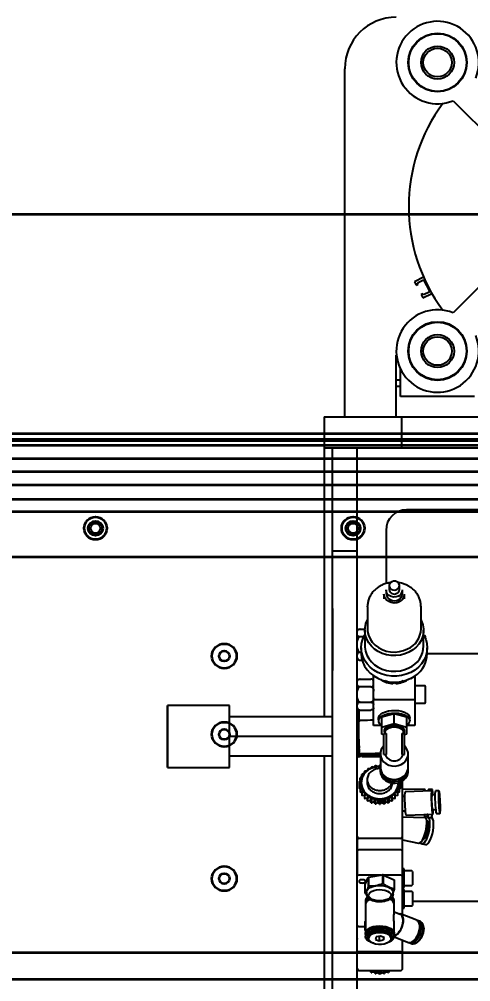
# Model space of a CAD drawing. Header units: inches. Extents: x 16559 to 58559, y 6500 to 36200.
# Drawn here: x 28495.1 to 28714.2, y 29708.2 to 30175.3 of the extents above; entities that cross this region are included whole.
import ezdxf

# ---------------------------------------------------------------- set-up
doc = ezdxf.new("R2010")
doc.units = ezdxf.units.IN
doc.header["$LTSCALE"] = 300
doc.layers.add('GUIDE', color=4, linetype='Continuous', lineweight=35)
doc.layers.add('MORSE', color=41, linetype='Continuous')
doc.layers.add('QUOTE', color=7, linetype='Continuous')
doc.styles.get("Standard").update_dxf_attribs({"font": 'romans.shx'})
doc.dimstyles.new('sc1a100', dxfattribs={"dimscale": 100, "dimtxt": 3, "dimasz": 3, "dimexe": 0, "dimexo": 0, "dimgap": 1, "dimtad": 1, "dimzin": 12, "dimdsep": 46, "dimtxsty": 'Standard', "dimblk": 'CLOSEDBLANK', "dimcen": 1, "dimclrd": 253, "dimclre": 253, "dimclrt": 2, "dimadec": 0, "dimazin": 3, "dimtfac": 1, "dimtmove": 0, "dimatfit": 1, "dimldrblk": 'CLOSEDBLANK', "dimfxl": 1, "dimtolj": 1, "dimtzin": 0, "dimarcsym": 0})

# ---------------------------------------------------------------- blocks, each defined once
blk = doc.blocks.new('A$C17fb79fa')
at = {"layer": 'GUIDE'}
for p, q in [((4000, 413.29), (2000, 413.29)), ((4000, 304), (0, 304)), ((2002, 307), (3998, 307)), ((4000, 303.5), (0, 303.5)), ((4000, 301.14), (0, 301.14)), ((4000, 294.64), (0, 294.64)), ((4000, 288.36), (0, 288.36)), ((4000, 281.86), (0, 281.86)), ((4000, 275), (0, 275)), ((4008.51, 269), (3008.51, 269)), ((3980.18, 247), (3036.84, 247)), ((3990, 55), (10, 55)), ((4000, 42), (0, 42))]:
    blk.add_line(p, q, dxfattribs=at)
for centre, radius in [((3687.5, 261), 5.5), ((3812.5, 261), 5.5), ((3687.5, 261), 3.5), ((3687.5, 261), 2.5), ((3812.5, 261), 3.5), ((3812.5, 261), 2.5), ((3750, 199), 6), ((3750, 199), 2.5), ((3750, 161), 6), ((3750, 161), 2.5), ((3750, 91), 6), ((3750, 91), 2.5)]:
    blk.add_circle(centre, radius, dxfattribs=at)
blk = doc.blocks.new('A$C35a7cedc1')
at = {"layer": 'MORSE'}
for p, q in [((-191.5, -357), (-191.5, -188)), ((-138.94, -203.52), (-104.3, -238.16)), ((-104.3, -271.84), (-138.94, -306.48)), ((-153.24, -289.16), (-157.62, -291.39)), ((-157.62, -291.39), (-156.8, -293)), ((-156.8, -293), (-155.91, -292.54)), ((-156.23, -291.92), (-153.29, -290.42)), ((-155.91, -292.54), (-156.23, -291.92)), ((-153.29, -290.42), (-150.29, -296.3)), ((-153.55, -297.18), (-154.44, -297.63)), ((-154.44, -297.63), (-153.62, -299.23)), ((-153.62, -299.23), (-149.24, -297)), ((-153.23, -297.8), (-153.55, -297.18)), ((-150.29, -296.3), (-153.23, -297.8)), ((-166.5, -357), (-166.5, -327)), ((-166.4, -327), (-166.5, -327)), ((-164.5, -347), (-164.5, -333.72)), ((-166.5, -339), (-164.5, -339)), ((-166.5, -342), (-164.5, -342)), ((-128.5, -347), (-164.5, -347)), ((-201.5, -357), (-94.65, -357)), ((-201.5, -357), (-201.5, -502.5)), ((-164, -357), (-164, -372)), ((-201.5, -372), (-92.5, -372)), ((-197.5, -689), (-197.5, -372)), ((-185.5, -689), (-185.5, -372)), ((-120.64, -402), (-161.5, -402)), ((-171.5, -412), (-171.5, -437.8)), ((-197.5, -422), (-185.5, -422)), ((-170, -438.81), (-170, -440.69)), ((-165, -440.69), (-165, -438.81)), ((-172.5, -442.94), (-172.5, -445.31)), ((-171.5, -440.94), (-171.5, -442.69)), ((-163.5, -442.69), (-163.5, -440.94)), ((-162.5, -445.31), (-162.5, -442.94)), ((-180.5, -449.06), (-180.5, -448.86)), ((-180.5, -449.06), (-180.5, -459.81)), ((-154.5, -459.81), (-154.5, -449.06)), ((-184.11, -459.94), (-181.74, -459.94)), ((-181.75, -460.44), (-181.75, -468.06)), ((-153.25, -468.06), (-153.25, -460.44)), ((-182.31, -463.69), (-184.11, -463.69)), ((-152.7, -463.19), (-152.94, -463.19)), ((-152.5, -463.39), (-152.5, -464.12)), ((-183.5, -471.2), (-184.11, -471.2)), ((-183.5, -468.94), (-183.5, -471.81)), ((-151.5, -471.81), (-151.5, -468.94)), ((-184.11, -474.94), (-183.09, -474.94)), ((-86.5, -472), (-151.5, -472)), ((-184.11, -484.19), (-178.89, -484.19)), ((-177.5, -506.64), (-177.5, -482.63)), ((-167.5, -485.67), (-167.5, -486.39)), ((-157.5, -482.63), (-157.5, -506.64)), ((-178.89, -487.93), (-184.11, -487.93)), ((-152.7, -487.44), (-157.5, -487.44)), ((-152.5, -487.64), (-152.5, -495.74)), ((-177.5, -494.14), (-157.5, -494.14)), ((-247.5, -497), (-277.5, -497)), ((-277.5, -527), (-277.5, -497)), ((-247.5, -527), (-247.5, -497)), ((-184.63, -499.11), (-184.75, -504.98)), ((-184.11, -495.44), (-178.89, -495.44)), ((-184.11, -499.19), (-178.89, -499.19)), ((-157.5, -495.94), (-152.7, -495.94)), ((-197.5, -502.5), (-247.5, -502.5)), ((-167.5, -500.97), (-173.5, -502.7)), ((-173.5, -510.93), (-173.5, -502.7)), ((-167.5, -505.73), (-167.5, -500.97)), ((-161.5, -502.7), (-167.5, -500.97)), ((-161.5, -502.7), (-161.5, -510.93)), ((-159.9, -504.43), (-159.9, -503.14)), ((-184.75, -521.79), (-184.75, -504.98)), ((-173.7, -506.64), (-177.5, -506.64)), ((-173.5, -507.47), (-167.5, -505.73)), ((-167.5, -505.73), (-161.5, -507.47)), ((-157.5, -506.64), (-161.3, -506.64)), ((-197.5, -512), (-247.5, -512)), ((-184.74, -513.43), (-184.71, -514.21)), ((-172.5, -511.22), (-173.5, -510.93)), ((-172.5, -510.55), (-171.24, -510.55)), ((-172.5, -520.79), (-172.5, -510.55)), ((-172.45, -509.2), (-172.45, -509.58)), ((-172, -509.8), (-172, -510.55)), ((-171.24, -520.79), (-171.24, -510.55)), ((-163.76, -510.55), (-163.76, -520.79)), ((-163.76, -510.55), (-162.5, -510.55)), ((-163, -510.55), (-163, -509.8)), ((-162.55, -509.58), (-162.55, -509.2)), ((-162.5, -520.79), (-162.5, -510.55)), ((-161.5, -510.93), (-162.5, -511.22)), ((-184.71, -514.21), (-184.67, -521.28)), ((-184.67, -515.04), (-184.63, -515.82)), ((-184.63, -515.82), (-184.63, -521.78)), ((-184.59, -516.65), (-184.55, -517.57)), ((-184.54, -518.03), (-184.46, -521.77)), ((-197.5, -521.5), (-247.5, -521.5)), ((-201.5, -521.5), (-201.5, -699.5)), ((-184.67, -521.28), (-184.71, -519.58)), ((-184.5, -519.95), (-184.5, -521.77)), ((-184.5, -521.77), (-184.02, -521.77)), ((-184.43, -521.77), (-184.43, -521.04)), ((-183.26, -521.77), (-174.25, -521.77)), ((-174.25, -520.58), (-181.25, -520.58)), ((-181.25, -521.03), (-174.25, -521.03)), ((-174.5, -520.35), (-174.25, -520.35)), ((-174.25, -520.53), (-174.25, -527.03)), ((-172.5, -520.79), (-171.24, -520.79)), ((-163.76, -520.79), (-162.5, -520.79)), ((-160.75, -527.03), (-160.8, -519.85)), ((-277.5, -527), (-247.5, -527)), ((-179, -527.68), (-180.25, -527.68)), ((-178.67, -526.89), (-179, -527.68)), ((-179, -527.68), (-179, -527.68)), ((-179, -527.68), (-179, -527.68)), ((-177.28, -527.01), (-178.43, -526.8)), ((-176.7, -526.31), (-177.28, -527.01)), ((-175.44, -526.68), (-176.44, -526.26)), ((-174.63, -526.1), (-175.44, -526.68)), ((-160.7, -528.83), (-160.75, -527.19)), ((-184.01, -532.16), (-183.3, -532.81)), ((-184.01, -533.39), (-184.01, -532.16)), ((-182.72, -531.26), (-183.93, -531.95)), ((-183.18, -530.5), (-182.72, -531.26)), ((-183.18, -531.52), (-183.18, -530.5)), ((-181.78, -529.85), (-183.06, -530.31)), ((-181.98, -529.92), (-181.98, -529.03)), ((-181.98, -529.03), (-181.78, -529.85)), ((-180.52, -528.64), (-181.81, -528.87)), ((-181.78, -529.85), (-181.78, -529.85)), ((-181.78, -529.85), (-181.78, -529.85)), ((-180.46, -527.81), (-180.52, -528.63)), ((-180.52, -528.63), (-180.52, -528.64)), ((-180.52, -528.64), (-180.52, -528.64)), ((-174.3, -527.88), (-174.3, -528.83)), ((-184.39, -537.34), (-184.41, -533.93)), ((-184.41, -533.93), (-183.5, -534.43)), ((-183.5, -534.43), (-184.41, -535.51)), ((-183.3, -532.81), (-184.39, -533.7)), ((-184.39, -535.73), (-183.3, -536.05)), ((-183.3, -536.05), (-184.01, -537.27)), ((-183.3, -532.81), (-183.3, -532.81)), ((-183.3, -532.81), (-183.3, -532.81)), ((-183.3, -536.05), (-183.3, -536.05)), ((-183.3, -536.05), (-183.3, -536.05)), ((-180.65, -532.93), (-180.65, -534.43)), ((-165.7, -536.05), (-164.61, -535.73)), ((-165.7, -536.05), (-165.7, -536.05)), ((-165.7, -536.05), (-165.7, -536.05)), ((-164.99, -537.27), (-165.7, -536.05)), ((-164.59, -535.51), (-165.5, -534.43)), ((-164.59, -534.15), (-164.61, -537.34)), ((-163.5, -598.52), (-163.5, -533.59)), ((-184.01, -537.55), (-184.39, -537.34)), ((-184.01, -537.27), (-184.01, -538.88)), ((-183.93, -537.49), (-182.72, -537.6)), ((-183.93, -539.1), (-183.93, -537.49)), ((-183.18, -539.34), (-183.93, -539.1)), ((-182.72, -537.6), (-183.18, -538.93)), ((-183.18, -538.93), (-183.18, -540.54)), ((-183.06, -539.12), (-181.78, -539.01)), ((-183.06, -540.73), (-183.06, -539.12)), ((-181.98, -540.88), (-183.06, -540.73)), ((-181.78, -539.01), (-181.98, -540.4)), ((-181.98, -540.4), (-181.98, -542.01)), ((-181.81, -540.57), (-180.52, -540.22)), ((-181.81, -542.18), (-181.81, -540.57)), ((-181.78, -539.01), (-181.78, -539.01)), ((-181.78, -539.01), (-181.78, -539.01)), ((-180.52, -540.22), (-180.52, -540.22)), ((-180.52, -540.22), (-180.52, -540.22)), ((-180.52, -540.22), (-180.46, -541.62)), ((-180.52, -540.22), (-180.46, -543.23)), ((-180.25, -541.76), (-179, -541.18)), ((-180.25, -543.37), (-180.25, -541.76)), ((-179, -541.18), (-178.67, -542.54)), ((-179, -541.18), (-179, -541.18)), ((-179, -541.18), (-179, -541.18)), ((-179, -541.18), (-179, -543.08)), ((-170.33, -542.54), (-170, -541.18)), ((-170, -541.18), (-170, -541.18)), ((-170, -541.18), (-170, -541.18)), ((-170, -541.18), (-170, -543.08)), ((-170, -541.18), (-168.75, -541.76)), ((-168.75, -541.76), (-168.75, -543.37)), ((-168.54, -541.62), (-168.48, -540.22)), ((-168.54, -543.23), (-168.48, -540.22)), ((-168.48, -540.22), (-168.48, -540.22)), ((-168.48, -540.22), (-168.48, -540.22)), ((-168.48, -540.22), (-167.19, -540.57)), ((-167.22, -539.01), (-167.22, -539.01)), ((-167.22, -539.01), (-167.22, -539.01)), ((-167.02, -540.4), (-167.22, -539.01)), ((-167.22, -539.01), (-165.94, -539.12)), ((-167.19, -540.57), (-167.19, -542.18)), ((-167.02, -542.01), (-167.02, -540.4)), ((-165.94, -540.73), (-167.02, -540.88)), ((-166.28, -537.6), (-165.07, -537.49)), ((-165.82, -538.93), (-166.28, -537.6)), ((-165.94, -539.12), (-165.94, -540.73)), ((-165.82, -540.54), (-165.82, -538.93)), ((-165.07, -539.1), (-165.82, -539.34)), ((-165.07, -537.49), (-165.07, -539.1)), ((-164.99, -538.88), (-164.99, -537.27)), ((-164.61, -537.34), (-164.99, -537.55)), ((-152.57, -537.78), (-163.5, -537.53)), ((-162.5, -541.09), (-163.5, -541.13)), ((-149.32, -538.37), (-162.27, -538.93)), ((-148.97, -537.81), (-150.87, -537.76)), ((-147.74, -540.41), (-149.23, -540.47)), ((-145.82, -538.37), (-147.52, -538.44)), ((-180.52, -542.12), (-181.81, -542.18)), ((-180.46, -543.23), (-180.52, -542.12)), ((-179, -543.08), (-180.25, -543.37)), ((-178.67, -544.16), (-179, -543.08)), ((-178.67, -542.54), (-178.67, -544.16)), ((-178.43, -542.64), (-177.28, -541.84)), ((-178.43, -544.25), (-178.43, -542.64)), ((-177.28, -543.74), (-178.43, -544.25)), ((-177.28, -541.84), (-176.7, -543.12)), ((-177.28, -541.84), (-177.28, -543.74)), ((-176.7, -544.74), (-177.28, -543.74)), ((-176.7, -543.12), (-176.7, -544.74)), ((-176.44, -543.17), (-175.44, -542.18)), ((-176.44, -544.78), (-176.44, -543.17)), ((-175.44, -544.08), (-176.44, -544.78)), ((-175.44, -542.18), (-174.63, -543.34)), ((-175.44, -542.18), (-175.44, -544.08)), ((-174.63, -544.95), (-175.44, -544.08)), ((-174.63, -543.34), (-174.63, -544.95)), ((-174.37, -543.34), (-173.56, -542.18)), ((-174.37, -544.95), (-174.37, -543.34)), ((-173.56, -544.08), (-174.37, -544.95)), ((-173.56, -542.18), (-172.56, -543.17)), ((-173.56, -542.18), (-173.56, -544.08)), ((-172.56, -544.78), (-173.56, -544.08)), ((-172.56, -543.17), (-172.56, -544.78)), ((-172.3, -543.12), (-171.72, -541.84)), ((-172.3, -544.74), (-172.3, -543.12)), ((-171.72, -543.74), (-172.3, -544.74)), ((-171.72, -541.84), (-170.57, -542.64)), ((-171.72, -541.84), (-171.72, -543.74)), ((-170.57, -544.25), (-171.72, -543.74)), ((-170.57, -542.64), (-170.57, -544.25)), ((-170.33, -544.16), (-170.33, -542.54)), ((-170, -543.08), (-170.33, -544.16)), ((-168.75, -543.37), (-170, -543.08)), ((-168.48, -542.12), (-168.54, -543.23)), ((-167.19, -542.18), (-168.48, -542.12)), ((-163.5, -548.14), (-162.2, -548.08)), ((-163.5, -551.03), (-152.87, -551.27)), ((-161.78, -550.22), (-148.83, -549.66)), ((-151.27, -550.83), (-151.38, -550.81)), ((-148.92, -547.56), (-147.44, -547.5)), ((-147.04, -549.43), (-145.35, -549.36)), ((-151.81, -552.91), (-151.82, -552.91)), ((-151.18, -551.36), (-149.28, -551.4)), ((-185.45, -560.86), (-185.45, -578.6)), ((-164.5, -561.45), (-184.5, -561.45)), ((-163.5, -562.16), (-155.66, -563.76)), ((-154.1, -564.13), (-152.34, -564.49)), ((-153.68, -562.02), (-153.67, -562.02)), ((-164.35, -567.04), (-184.65, -567.04)), ((-162.7, -576.27), (-163.5, -576.27)), ((-162.7, -585.27), (-162.7, -576.27)), ((-158.9, -577.27), (-162.7, -577.27)), ((-158.7, -577.47), (-158.7, -584.07)), ((-197.5, -579.27), (-197.7, -579.47)), ((-197.7, -579.47), (-197.7, -582.07)), ((-197.7, -582.07), (-197.5, -582.27)), ((-173.72, -579.29), (-184.7, -579.33)), ((-181.57, -583.83), (-180.14, -580.48)), ((-180.14, -580.48), (-180.14, -584.81)), ((-179.77, -580.27), (-173.24, -579.21)), ((-179.77, -584.6), (-179.77, -580.27)), ((-173.24, -579.21), (-173.24, -583.54)), ((-172.7, -583.6), (-172.7, -579.27)), ((-172.7, -579.27), (-167.6, -581.57)), ((-164.35, -579.29), (-172.66, -579.29)), ((-167.6, -581.57), (-167.6, -585.9)), ((-167.43, -586.16), (-167.43, -581.83)), ((-181.57, -588.16), (-181.57, -583.83)), ((-181.4, -588.43), (-180.94, -588.74)), ((-180.98, -587.6), (-180.98, -588.64)), ((-168.02, -587.94), (-167.43, -586.16)), ((-168.02, -588.64), (-168.02, -587.6)), ((-163.5, -585.27), (-162.7, -585.27)), ((-162.7, -586.27), (-163.5, -586.27)), ((-162.7, -584.27), (-158.9, -584.27)), ((-162.7, -595.27), (-162.7, -586.27)), ((-158.9, -587.27), (-162.7, -587.27)), ((-158.7, -587.47), (-158.7, -594.07)), ((-197.5, -589.27), (-197.7, -589.47)), ((-197.7, -589.47), (-197.7, -592.07)), ((-197.7, -592.07), (-197.5, -592.27)), ((-181.5, -591.83), (-181.5, -592.7)), ((-180.98, -588.64), (-180.98, -588.52)), ((-179.76, -591.26), (-179.4, -590.96)), ((-169.61, -590.96), (-169.24, -591.26)), ((-168.02, -588.52), (-168.02, -588.64)), ((-167.5, -592.7), (-167.5, -591.83)), ((-158.7, -592), (8.5, -592)), ((-181.5, -593.56), (-181.5, -607.42)), ((-167.5, -597.55), (-167.5, -593.56)), ((-164.59, -598.38), (-167.5, -597.27)), ((-163.5, -595.27), (-162.7, -595.27)), ((-162.7, -594.27), (-158.9, -594.27)), ((-181.57, -601.83), (-181.5, -601.67)), ((-181.57, -606.16), (-181.57, -601.83)), ((-156.54, -601.17), (-164.5, -598.15)), ((-154.75, -601.85), (-155.74, -601.47)), ((-185.45, -615.85), (-185.45, -603.88)), ((-181.57, -604.33), (-184.7, -604.33)), ((-167.5, -607.42), (-167.5, -603.46)), ((-153.28, -604.34), (-153.44, -603.65)), ((-181.5, -608.29), (-181.5, -609.15)), ((-180.5, -609.15), (-180.5, -609.59)), ((-179.4, -611.32), (-178.99, -611.61)), ((-176.34, -609.32), (-176.63, -610.47)), ((-176.63, -610.47), (-174.79, -611.16)), ((-174.21, -608.87), (-176.34, -609.32)), ((-174.79, -609), (-174.79, -611.16)), ((-174.79, -611.16), (-172.66, -610.72)), ((-172.37, -609.57), (-174.21, -608.87)), ((-172.66, -609.46), (-172.66, -610.72)), ((-172.66, -610.72), (-172.37, -609.57)), ((-170.01, -611.61), (-169.6, -611.32)), ((-168.5, -609.59), (-168.5, -609.15)), ((-167.51, -609.3), (-160.62, -611.92)), ((-167.5, -609.15), (-167.5, -608.29)), ((-163.5, -624.59), (-163.5, -610.83)), ((-156.67, -612.12), (-156.08, -611.71)), ((-159.83, -612.22), (-158.83, -612.6)), ((-164.35, -616.54), (-184.65, -616.54)), ((-184.5, -625.59), (-164.5, -625.59)), ((-180.25, -625.68), (-180.25, -625.59)), ((-179, -625.68), (-180.25, -625.68)), ((-179, -625.68), (-179, -625.59)), ((-178.67, -626.47), (-179, -625.68)), ((-179, -625.68), (-179, -625.68)), ((-179, -625.68), (-179, -625.68)), ((-178.67, -625.59), (-178.67, -626.47)), ((-178.43, -626.56), (-178.43, -625.59)), ((-177.28, -626.34), (-177.28, -625.59)), ((-176.7, -625.59), (-176.7, -627.05)), ((-176.44, -627.09), (-176.44, -625.59)), ((-175.44, -626.68), (-175.44, -625.59)), ((-174.68, -625.59), (-174.63, -625.65)), ((-174.63, -625.65), (-174.63, -627.26)), ((-174.37, -625.65), (-174.32, -625.59)), ((-174.37, -627.26), (-174.37, -625.65)), ((-173.56, -626.68), (-173.56, -625.59)), ((-172.56, -625.59), (-172.56, -627.09)), ((-172.3, -627.05), (-172.3, -625.59)), ((-171.72, -626.34), (-171.72, -625.59)), ((-170.57, -625.59), (-170.57, -626.56)), ((-170.33, -626.47), (-170.33, -625.59)), ((-170, -625.68), (-170.33, -626.47)), ((-170, -625.68), (-170, -625.59)), ((-170, -625.68), (-170, -625.68)), ((-168.75, -625.68), (-170, -625.68)), ((-170, -625.68), (-170, -625.68)), ((-168.75, -625.59), (-168.75, -625.68)), ((-177.28, -626.34), (-178.43, -626.56)), ((-176.7, -627.05), (-177.28, -626.34)), ((-175.44, -626.68), (-176.44, -627.09)), ((-174.63, -627.26), (-175.44, -626.68)), ((-173.56, -626.68), (-174.37, -627.26)), ((-172.56, -627.09), (-173.56, -626.68)), ((-171.72, -626.34), (-172.3, -627.05)), ((-170.57, -626.56), (-171.72, -626.34))]:
    blk.add_line(p, q, dxfattribs=at)
at = {"layer": 'MORSE', "color": 4}
for p, q in [((-197.5, -450), (-197.5, -480)), ((-277.5, -497), (-277.5, -527))]:
    blk.add_line(p, q, dxfattribs=at)
at = {"layer": 'MORSE', "flags": 128}
for points in [[(-166.25, -440.69), (-165.52, -440.13), (-165.09, -439.38), (-165.02, -438.53), (-165.33, -437.73), (-165.98, -437.1), (-166.85, -436.72), (-167.83, -436.67), (-168.75, -436.94), (-169.48, -437.5), (-169.91, -438.25), (-169.98, -439.1), (-169.67, -439.9), (-169.02, -440.53), (-168.15, -440.91), (-167.17, -440.96), (-166.25, -440.69)], [(-165, -446.69), (-166.26, -447.13), (-167.61, -447.27), (-168.96, -447.08), (-170.19, -446.59), (-171.23, -445.82), (-171.99, -444.84), (-172.42, -443.72), (-172.5, -442.94)], [(-165.5, -443.94), (-166.61, -444.32), (-167.8, -444.39), (-168.96, -444.16), (-169.99, -443.65), (-170.8, -442.89), (-171.32, -441.96), (-171.5, -440.94)], [(-160.38, -471.13), (-162.39, -471.96), (-164.54, -472.51), (-166.75, -472.76), (-168.99, -472.71), (-171.19, -472.36), (-173.3, -471.71), (-175.26, -470.79), (-177.04, -469.61), (-178.57, -468.21), (-179.84, -466.61), (-180.8, -464.86), (-181.44, -463.01), (-181.73, -461.09), (-181.67, -459.15), (-181.26, -457.25), (-180.52, -455.42), (-180.5, -455.39)], [(-154.5, -455.39), (-154.2, -456.02), (-153.56, -457.87), (-153.27, -459.79), (-153.33, -461.73), (-153.74, -463.63), (-154.48, -465.46), (-155.55, -467.16), (-156.91, -468.7), (-158.53, -470.03), (-160.38, -471.13)], [(-180.5, -459.81), (-180.42, -461.05), (-180.01, -462.88), (-179.26, -464.62), (-178.18, -466.23), (-176.82, -467.67), (-175.2, -468.89), (-173.37, -469.86), (-171.38, -470.56), (-169.29, -470.97), (-167.14, -471.07), (-165.01, -470.86), (-162.94, -470.36), (-161, -469.56)], [(-159.5, -480.94), (-161.65, -481.84), (-163.94, -482.45), (-166.3, -482.76), (-168.7, -482.76), (-171.06, -482.45), (-173.35, -481.84), (-175.5, -480.94), (-177.48, -479.77), (-179.23, -478.36), (-180.72, -476.75), (-181.92, -474.95), (-182.79, -473.02), (-183.32, -471), (-183.5, -468.94), (-183.32, -466.87), (-182.79, -464.86), (-181.92, -462.93), (-181.75, -462.64)], [(-153.25, -462.64), (-153.08, -462.93), (-152.21, -464.86), (-151.68, -466.87), (-151.5, -468.94), (-151.68, -471), (-152.21, -473.02), (-153.08, -474.95), (-154.28, -476.75), (-155.77, -478.36), (-157.52, -479.77), (-159.5, -480.94)], [(-181.75, -468.06), (-181.73, -468.71), (-181.44, -470.63), (-180.8, -472.49), (-179.84, -474.24), (-178.57, -475.83), (-177.04, -477.24), (-175.26, -478.41), (-173.3, -479.34), (-171.19, -479.99), (-168.99, -480.34), (-166.75, -480.39), (-164.54, -480.14), (-162.39, -479.59), (-160.38, -478.75)], [(-183.5, -471.81), (-183.32, -473.88), (-182.79, -475.9), (-181.92, -477.83), (-180.72, -479.62), (-179.23, -481.24), (-177.48, -482.65), (-175.5, -483.81), (-173.35, -484.71), (-171.06, -485.32), (-168.7, -485.63), (-166.3, -485.63), (-163.94, -485.32), (-161.65, -484.71), (-159.5, -483.81)], [(-175.1, -503.14), (-175.06, -502.72), (-174.7, -501.92), (-174.01, -501.18), (-173.02, -500.52), (-171.77, -499.99), (-170.31, -499.61), (-168.73, -499.39), (-167.09, -499.34), (-165.47, -499.47), (-163.94, -499.78), (-162.58, -500.24), (-161.45, -500.84), (-160.6, -501.54), (-160.08, -502.32), (-159.9, -503.14)], [(-183.45, -504.28), (-183.71, -504.3), (-183.95, -504.35), (-184.18, -504.41), (-184.37, -504.5), (-184.53, -504.6), (-184.65, -504.72), (-184.73, -504.85), (-184.75, -504.98)], [(-173.5, -506.77), (-174.01, -506.39), (-174.7, -505.65), (-175.06, -504.85), (-175.1, -503.14)], [(-175.06, -504.02), (-174.7, -503.22), (-174.01, -502.48), (-173.02, -501.82), (-171.77, -501.29), (-170.31, -500.9), (-168.73, -500.68), (-167.09, -500.64), (-165.47, -500.77), (-163.94, -501.08), (-162.58, -501.54), (-161.45, -502.13), (-160.6, -502.84), (-160.08, -503.62), (-159.9, -504.43)], [(-162.55, -509.2), (-162.73, -508.53), (-163.27, -507.91), (-164.12, -507.39), (-165.22, -507), (-166.49, -506.77), (-167.84, -506.73), (-169.16, -506.87), (-170.35, -507.18), (-171.34, -507.64), (-172.04, -508.21), (-172.4, -508.86), (-172.45, -509.2)], [(-162.94, -510.55), (-162.6, -509.92), (-162.6, -509.24), (-162.96, -508.59), (-163.66, -508.02), (-164.65, -507.56), (-165.84, -507.25), (-167.16, -507.11), (-168.51, -507.16), (-169.78, -507.38), (-170.88, -507.77), (-171.73, -508.29), (-172.27, -508.91), (-172.45, -509.58)], [(-163, -509.8), (-163.18, -509.17), (-163.71, -508.59), (-164.55, -508.1), (-165.63, -507.76), (-166.86, -507.58), (-168.14, -507.58), (-169.37, -507.76), (-170.45, -508.1), (-171.29, -508.59), (-171.82, -509.17), (-172, -509.8)], [(-172.45, -509.58), (-172.27, -510.25), (-172.06, -510.55)], [(-160.8, -519.85), (-161.16, -518.53), (-161.86, -517.31), (-162.5, -516.6)], [(-185.5, -522.27), (-185.48, -522.17), (-185.42, -522.08), (-185.33, -521.99), (-185.21, -521.92), (-185.06, -521.86), (-184.88, -521.81), (-184.7, -521.78), (-184.5, -521.77)], [(-184.67, -521.28), (-184.65, -521.41), (-184.63, -521.45)], [(-183.43, -520.51), (-183.63, -520.52), (-183.81, -520.56), (-183.99, -520.61), (-184.14, -520.68), (-184.26, -520.76), (-184.35, -520.85), (-184.41, -520.94), (-184.43, -521.04)], [(-183.26, -521.77), (-183.14, -521.59), (-182.99, -521.44)], [(-174.25, -520.53), (-174.07, -521.87), (-173.53, -523.15), (-172.67, -524.28), (-171.53, -525.21), (-170.17, -525.89), (-168.67, -526.28), (-167.11, -526.36), (-165.56, -526.13), (-164.12, -525.59), (-162.87, -524.78), (-161.86, -523.74), (-161.16, -522.52), (-160.8, -521.2)], [(-174.25, -527.15), (-174.3, -527.88), (-174.12, -529.23), (-173.58, -530.52), (-172.71, -531.66), (-171.56, -532.6), (-170.19, -533.28), (-168.68, -533.68), (-167.1, -533.75), (-165.55, -533.52), (-164.1, -532.98), (-162.83, -532.16), (-161.82, -531.11), (-161.11, -529.89), (-160.75, -528.56)], [(-174.25, -527.03), (-174.07, -528.37), (-173.53, -529.65), (-172.67, -530.78), (-171.53, -531.71), (-170.17, -532.39), (-168.67, -532.78), (-167.11, -532.86), (-165.56, -532.63), (-164.12, -532.09), (-162.87, -531.28), (-161.86, -530.24), (-161.16, -529.02), (-160.8, -527.7), (-160.75, -527.03)], [(-160.75, -527.19), (-160.75, -527.15)], [(-174.3, -528.83), (-174.12, -530.18), (-173.58, -531.47), (-172.71, -532.61), (-171.56, -533.55), (-170.19, -534.23), (-168.68, -534.63), (-167.1, -534.7), (-165.55, -534.47), (-164.1, -533.93), (-162.83, -533.11), (-161.82, -532.06), (-161.11, -530.84), (-160.75, -529.51), (-160.7, -528.83)], [(-162.51, -541.76), (-162.49, -543.12), (-162.44, -544.58), (-162.37, -546.04), (-162.27, -547.4), (-162.15, -548.57), (-162.03, -549.47), (-161.9, -550.03), (-161.78, -550.22), (-161.78, -550.22)], [(-150.77, -538.43), (-150.79, -538.18), (-150.84, -537.81), (-150.9, -537.81), (-150.97, -538.17), (-151, -538.44)], [(-148.9, -540.46), (-148.95, -540.02), (-149.07, -539.12), (-149.2, -538.56), (-149.32, -538.37), (-149.42, -538.57), (-149.49, -539.13), (-149.54, -540.03), (-149.56, -541.2)], [(-149.56, -541.2), (-149.54, -542.56), (-149.49, -544.03), (-149.42, -545.49), (-149.32, -546.85), (-149.2, -548.01), (-149.07, -548.91), (-148.95, -549.47), (-148.83, -549.66), (-148.73, -549.47), (-148.65, -548.9), (-148.61, -548), (-148.6, -547.55)], [(-147.75, -541.2), (-147.74, -542.53), (-147.69, -543.95), (-147.61, -545.37), (-147.52, -546.69), (-147.4, -547.83), (-147.28, -548.7), (-147.16, -549.25), (-147.04, -549.43), (-147.04, -549.43)], [(-145.12, -546.61), (-145.13, -545.28), (-145.18, -543.86), (-145.25, -542.44), (-145.35, -541.11), (-145.46, -539.97), (-145.59, -539.1), (-145.71, -538.56), (-145.82, -538.37), (-145.92, -538.56), (-145.99, -539.11), (-146.04, -539.99), (-146.06, -541.13)], [(-146.06, -541.13), (-146.04, -542.45), (-145.99, -543.88), (-145.92, -545.3), (-145.82, -546.62), (-145.71, -547.76), (-145.59, -548.63), (-145.46, -549.18), (-145.35, -549.36), (-145.25, -549.17), (-145.18, -548.62), (-145.13, -547.75), (-145.12, -546.61)], [(-145.33, -545.36), (-145.34, -544.38), (-145.39, -543.34), (-145.46, -542.36), (-145.54, -541.57), (-145.63, -541.05), (-145.71, -540.87), (-145.78, -541.05), (-145.83, -541.57), (-145.84, -542.37)], [(-149.38, -542.25), (-149.36, -543.41), (-149.31, -544.64), (-149.23, -545.79), (-149.13, -546.74), (-149.02, -547.35), (-148.92, -547.56), (-148.92, -547.56)], [(-145.84, -542.37), (-145.83, -543.35), (-145.78, -544.39), (-145.71, -545.37), (-145.63, -546.17), (-145.54, -546.68), (-145.46, -546.86), (-145.39, -546.68), (-145.34, -546.16), (-145.33, -545.36)], [(-151.27, -550.84), (-151.72, -550.81), (-152.29, -551.12)], [(-151.31, -549.77), (-151.31, -549.77), (-151.28, -550.64), (-151.23, -551.18), (-151.18, -551.36), (-151.11, -551.18), (-151.04, -550.64), (-150.97, -549.77), (-150.97, -549.75)], [(-155.66, -563.76), (-155.59, -563.77), (-155.05, -563.64), (-154.46, -563.16), (-153.87, -562.36), (-153.3, -561.28), (-152.79, -559.97), (-152.36, -558.51), (-152.04, -556.98), (-151.83, -555.45), (-151.77, -554.02)], [(-154.81, -563.49), (-154.5, -563.91), (-154.02, -564.14), (-153.48, -564.01), (-152.89, -563.53), (-152.29, -562.72), (-151.72, -561.63), (-151.21, -560.31), (-150.77, -558.84), (-150.45, -557.3), (-150.24, -555.76), (-150.17, -554.32)], [(-153.67, -562.02), (-153.47, -562.03), (-152.99, -561.76), (-152.49, -561.15), (-152.01, -560.24), (-151.59, -559.1), (-151.26, -557.83), (-151.06, -556.54), (-150.98, -555.32)], [(-152.34, -564.49), (-152.26, -564.5), (-151.72, -564.37), (-151.13, -563.89), (-150.53, -563.08), (-149.96, -561.99), (-149.45, -560.67), (-149.01, -559.2), (-148.69, -557.66), (-148.48, -556.12), (-148.41, -554.68)], [(-150.98, -555.32), (-151.06, -554.27), (-151.26, -553.48), (-151.59, -553.02), (-151.81, -552.91)], [(-180.98, -587.6), (-180.98, -587.44), (-180.71, -586.67), (-180.09, -585.95), (-179.14, -585.33), (-177.92, -584.84), (-176.5, -584.51), (-174.97, -584.36), (-173.41, -584.4), (-171.91, -584.62), (-170.56, -585.02), (-169.44, -585.57), (-168.62, -586.23), (-168.14, -586.97), (-168.02, -587.6)], [(-172.81, -591.68), (-174.21, -591.81), (-175.64, -591.75), (-176.99, -591.51), (-178.17, -591.11), (-179.1, -590.56), (-179.72, -589.91), (-179.98, -589.21), (-179.86, -588.5), (-179.39, -587.82), (-178.57, -587.23), (-177.49, -586.77), (-176.19, -586.46), (-174.79, -586.33), (-173.36, -586.39), (-172.01, -586.63), (-170.83, -587.03), (-169.9, -587.58), (-169.28, -588.22), (-169.02, -588.93), (-169.14, -589.64), (-169.61, -590.31), (-170.43, -590.9), (-171.51, -591.37), (-172.81, -591.68)], [(-167.5, -608.94), (-166.76, -608.63), (-165.89, -607.98), (-165.06, -607.05), (-164.32, -605.9), (-163.72, -604.6), (-163.3, -603.23), (-163.09, -601.87), (-163.09, -600.63), (-163.3, -599.56), (-163.72, -598.74), (-164.32, -598.22), (-165.06, -598.04), (-165.41, -598.07)], [(-167.5, -608.71), (-167.4, -608.69), (-166.54, -608.28), (-165.68, -607.55), (-164.88, -606.55), (-164.19, -605.34), (-163.66, -604.01), (-163.32, -602.64), (-163.21, -601.33), (-163.32, -600.17), (-163.66, -599.24), (-164.19, -598.6), (-164.59, -598.38)], [(-160.62, -611.92), (-160.45, -611.98), (-159.66, -611.99), (-158.8, -611.66), (-157.93, -611.01), (-157.1, -610.08), (-156.36, -608.92), (-155.76, -607.62), (-155.34, -606.25), (-155.13, -604.9), (-155.13, -603.65), (-155.34, -602.59), (-155.76, -601.77), (-156.36, -601.25), (-156.54, -601.17)], [(-160.21, -612.02), (-159.65, -612.28), (-158.86, -612.29), (-158, -611.96), (-157.13, -611.31), (-156.3, -610.38), (-155.57, -609.23), (-154.97, -607.92), (-154.55, -606.55), (-154.33, -605.2), (-154.33, -603.95), (-154.55, -602.89), (-154.97, -602.07), (-155.57, -601.55), (-156.16, -601.38)], [(-181.45, -607.85), (-181.5, -607.5), (-181.36, -606.72), (-180.87, -605.98), (-180.07, -605.3), (-178.99, -604.74), (-177.68, -604.3), (-176.21, -604.03), (-174.66, -603.92), (-173.1, -603.99), (-171.61, -604.23), (-170.26, -604.64)], [(-181.5, -608.29), (-181.36, -607.59), (-180.87, -606.84), (-180.07, -606.17), (-178.99, -605.6), (-177.68, -605.17), (-176.21, -604.89), (-174.66, -604.79), (-173.1, -604.86), (-171.61, -605.1), (-170.26, -605.5)], [(-177.59, -612.29), (-178.74, -611.94), (-179.87, -611.4), (-180.74, -610.74), (-181.29, -610.01), (-181.5, -609.23), (-181.36, -608.45), (-180.87, -607.71), (-180.07, -607.03), (-178.99, -606.47), (-177.68, -606.04), (-176.21, -605.76), (-174.66, -605.65), (-173.1, -605.72), (-171.61, -605.97), (-170.26, -606.37)], [(-180.5, -609.15), (-180.37, -608.53), (-179.87, -607.82), (-179.04, -607.19), (-177.92, -606.69), (-176.59, -606.34), (-175.12, -606.17), (-173.62, -606.19), (-172.17, -606.39), (-170.87, -606.77)], [(-179.4, -611.32), (-179.64, -611.14), (-180.25, -610.45), (-180.49, -609.71), (-180.37, -608.96), (-179.87, -608.25), (-179.04, -607.62), (-177.92, -607.12), (-176.59, -606.77), (-175.12, -606.6), (-173.62, -606.62), (-172.17, -606.82), (-170.87, -607.2)], [(-170.26, -606.37), (-169.13, -606.91), (-168.26, -607.56), (-167.71, -608.3), (-167.5, -609.07), (-167.64, -609.85), (-168.13, -610.6), (-168.93, -611.27), (-170.01, -611.84), (-171.32, -612.27), (-171.41, -612.29)], [(-170.87, -605.03), (-169.79, -605.56), (-169.24, -605.98)], [(-170.26, -604.64), (-169.13, -605.18), (-168.26, -605.83), (-167.71, -606.56), (-167.5, -607.34), (-167.55, -607.85)], [(-170.26, -605.5), (-169.13, -606.04), (-168.26, -606.7), (-167.71, -607.43), (-167.5, -608.21), (-167.5, -608.29)], [(-158.83, -612.6), (-158.27, -612.71), (-157.44, -612.55), (-156.57, -612.05), (-155.71, -611.26), (-154.92, -610.21), (-154.25, -608.97), (-153.74, -607.62), (-153.42, -606.25), (-153.31, -604.94)], [(-153.28, -604.34), (-153.28, -604.37), (-153.17, -605.46)], [(-185.5, -610.09), (-185.48, -610.26), (-185.45, -610.36)], [(-171.17, -607.83), (-172.42, -607.47), (-173.81, -607.29), (-175.24, -607.29), (-176.63, -607.48), (-177.87, -607.84), (-178.88, -608.35), (-179.59, -608.98), (-179.96, -609.67), (-179.95, -610.39), (-179.57, -611.08), (-178.85, -611.7), (-177.83, -612.21), (-176.58, -612.56), (-175.19, -612.75), (-173.76, -612.74), (-172.37, -612.56), (-171.13, -612.19), (-170.12, -611.68), (-169.41, -611.06), (-169.04, -610.37), (-169.05, -609.65), (-169.43, -608.96), (-170.15, -608.34), (-171.17, -607.83)], [(-170.87, -607.2), (-169.79, -607.72), (-169.02, -608.37), (-168.58, -609.09), (-168.52, -609.84), (-168.84, -610.58), (-169.51, -611.25), (-169.6, -611.32)]]:
    blk.add_lwpolyline(points, dxfattribs=at)
at = {"layer": 'MORSE'}
for centre, radius in [((-146.5, -185), 14.25), ((-146.5, -185), 14), ((-146.5, -185), 8), ((-146.5, -185), 6.92), ((-146.5, -325), 14.25), ((-146.5, -325), 14), ((-146.5, -325), 8), ((-146.5, -325), 6.92)]:
    blk.add_circle(centre, radius, dxfattribs=at)
for centre, radius, start, end in [((-166.5, -188), 25, 90, 180), ((-146.5, -185), 20, 337.799, 292.201), ((-76.5, -255), 84, 143.3227, 216.6773), ((-146.5, -325), 20, 67.799, 22.201), ((-161.5, -412), 10, 90, 180), ((-167.49, -442.16), 4.05, 187.4626, 299.4073), ((-167.53, -440.44), 2.48, 185.8366, 301.0333), ((-167.12, -440.63), 2.12, 294.1867, 358.4332), ((-166.89, -440.85), 3.39, 294.1786, 358.4413), ((-166.89, -442.6), 3.39, 294.1786, 358.4413), ((-166.76, -442.81), 4.26, 294.3643, 358.2556), ((-184.11, -461.54), 1.6, 128.3591, 150), ((-184.11, -461.54), 1.6, 90, 90.7709), ((-165.45, -459.56), 10.95, 293.9649, 358.6549), ((-152.7, -463.39), 0.2, 0, 90), ((-165.29, -467.76), 12.04, 294.0755, 358.5444), ((-184.11, -473.34), 1.6, 210, 233.2463), ((-184.11, -473.34), 1.6, 249.9118, 270), ((-165.05, -471.45), 13.56, 294.1786, 358.4413), ((-184.11, -485.79), 1.6, 128.3591, 150), ((-184.11, -485.79), 1.6, 90, 90.7709), ((-178.89, -485.79), 1.6, 69.9118, 90), ((-178.89, -485.79), 1.6, 30, 53.2463), ((-167.57, -474.19), 12.15, 237.5321, 267.3704), ((-167.42, -474.2), 12.13, 273.4424, 302.4768), ((-152.7, -487.64), 0.2, 0, 90), ((-184.11, -497.59), 1.6, 210, 233.2463), ((-184.11, -497.59), 1.6, 249.9118, 270), ((-178.89, -497.59), 1.6, 270, 270.7709), ((-178.89, -497.59), 1.6, 308.3591, 330), ((-152.7, -495.74), 0.2, 270, 0), ((-174.51, -753.47), 249.35, 90.6872, 92.0549), ((-163.03, -504), 3.16, 298.9939, 352.1063), ((-168.75, -520.62), 5.5, 132.96, 179.0022), ((-184.63, -519.58), 0.075, 180, 181.1547), ((-181.72, -523.31), 2.76, 80.2162, 146.2485), ((-174.5, -769.27), 248.92, 89.9992, 92.0544), ((-181.39, -524.2), 3.19, 87.4926, 121.5291), ((-167.5, -519.23), 4.64, 199.6578, 340.3422), ((-174.95, -535.8), 9.07, 116.4918, 127.8651), ((-175.01, -536.24), 10.04, 121.4722, 122.885), ((-174.52, -536.75), 10.12, 87.8916, 116.2668), ((-174.67, -536.91), 10.79, 110.417, 111.7584), ((-174.52, -537.4), 11.31, 99.782, 101.0777), ((-174.5, -537.59), 11.49, 89.3572, 90.6428), ((-176.64, -534.8), 7.82, 158.6032, 160.2632), ((-176.19, -534.59), 7.33, 139.6732, 165.9101), ((-176.12, -535.07), 8.42, 145.5184, 147.1032), ((-175.52, -535.58), 9.2, 133.1388, 134.629), ((-175.42, -535.2), 8.32, 127.859, 139.9125), ((-176.95, -534.72), 7.51, 172.2282, 173.9343), ((-176.95, -534.71), 7.51, 186.0657, 187.7718), ((-176.71, -534.43), 6.79, 166.1838, 194.8057), ((-176.19, -534.26), 7.33, 194.0899, 220.3268), ((-172.81, -534.26), 7.33, 319.6732, 345.9101), ((-172.29, -534.42), 6.79, 346.1838, 359.9802), ((-172.05, -534.71), 7.51, 352.2282, 353.9343), ((-176.95, -536.32), 7.51, 186.0657, 187.7718), ((-176.64, -534.63), 7.82, 199.7368, 201.3968), ((-176.64, -536.24), 7.82, 199.7368, 201.3968), ((-176.12, -534.36), 8.42, 212.8968, 214.4816), ((-176.12, -535.97), 8.42, 212.8968, 214.4816), ((-175.52, -533.85), 9.2, 225.371, 226.8612), ((-175.42, -533.65), 8.32, 220.0875, 232.141), ((-174.95, -533.06), 9.07, 232.1349, 243.5082), ((-175.01, -533.19), 10.04, 237.115, 238.5278), ((-174.5, -532.03), 10.19, 243.7988, 296.2012), ((-174.05, -533.06), 9.07, 296.4918, 307.8651), ((-173.99, -533.19), 10.04, 301.4722, 302.885), ((-173.58, -533.65), 8.32, 307.859, 319.9125), ((-173.48, -533.85), 9.2, 313.1388, 314.629), ((-172.88, -534.36), 8.42, 325.5184, 327.1032), ((-172.88, -535.97), 8.42, 325.5184, 327.1032), ((-172.36, -534.63), 7.82, 338.6032, 340.2632), ((-172.36, -536.24), 7.82, 338.6032, 340.2632), ((-172.05, -536.32), 7.51, 352.2282, 353.9343), ((-155.07, -540.97), 7.48, 164.1827, 186.0682), ((-154.3, -538.39), 1.83, 356.3959, 19.6269), ((-144.75, -541.75), 4.66, 164.077, 186.1739), ((-160.02, -539.76), 11.22, 356.4807, 10.0458), ((-140.51, -540.43), 7.28, 164.1827, 186.0682), ((-175.52, -535.47), 9.2, 225.371, 226.8612), ((-175.01, -534.81), 10.04, 237.115, 238.5278), ((-174.67, -532.53), 10.79, 248.2416, 249.583), ((-174.67, -534.14), 10.79, 248.2416, 249.583), ((-174.52, -532.03), 11.31, 258.9223, 260.218), ((-174.52, -533.64), 11.31, 258.9223, 260.218), ((-174.5, -531.84), 11.49, 269.3572, 270.6428), ((-174.5, -533.45), 11.49, 269.3572, 270.6428), ((-174.48, -532.03), 11.31, 279.782, 281.0777), ((-174.48, -533.64), 11.31, 279.782, 281.0777), ((-174.33, -532.53), 10.79, 290.417, 291.7584), ((-174.33, -534.14), 10.79, 290.417, 291.7584), ((-173.99, -534.81), 10.04, 301.4722, 302.885), ((-173.48, -535.47), 9.2, 313.1388, 314.629), ((-156.13, -550.09), 3.47, 340.1141, 4.4172), ((-155.83, -553.35), 4.12, 350.599, 41.5373), ((-156.56, -549.61), 7.5, 346.18, 359.5468), ((-156.36, -553.93), 6.2, 356.3745, 24.3384), ((-152.94, -554.05), 4.57, 352.0767, 36.129), ((-184.56, -560.52), 0.94, 184.4019, 273.8113), ((-164.44, -560.52), 0.94, 266.1887, 355.5981), ((-184.7, -566.29), 0.752, 184.4019, 273.8113), ((-164.3, -566.29), 0.752, 266.1887, 355.5981), ((-184.75, -578.58), 0.752, 184.4019, 273.8113), ((-184.7, -578.54), 0.752, 184.4019, 273.8113), ((-164.3, -578.54), 0.752, 266.1887, 355.5981), ((-164.25, -578.58), 0.752, 266.1887, 355.5981), ((-158.9, -577.47), 0.2, 0, 90), ((-176.76, -586.14), 6.59, 117.1786, 120.8861), ((-174.45, -593.14), 13.99, 82.8039, 85.0493), ((-174.45, -597.47), 13.99, 82.8039, 85.0493), ((-169.76, -583.16), 2.68, 29.6192, 36.3743), ((-179.24, -586.84), 2.68, 209.6192, 216.3743), ((-176.76, -590.47), 6.59, 117.1786, 120.8861), ((-169.76, -587.49), 2.68, 29.6192, 36.3743), ((-158.9, -584.07), 0.2, 270, 0), ((-158.9, -587.47), 0.2, 0, 90), ((-179.04, -592.02), 2.47, 126.6427, 175.6501), ((-178.28, -594.11), 3.26, 107.2214, 170.3944), ((-178.81, -592.9), 2.65, 116.7994, 185.032), ((-170.58, -593.99), 3.11, 7.8585, 74.5257), ((-170.01, -592.8), 2.48, 352.2329, 66.2359), ((-169.91, -591.99), 2.42, 3.7176, 55.079), ((-158.9, -594.07), 0.2, 270, 0), ((-156.3, -604.45), 3.03, 350.776, 59.1603), ((-184.75, -603.58), 0.752, 184.4019, 273.8113), ((-179.33, -604.9), 2.57, 209.5508, 212.6472), ((-174.4, -614.14), 9.76, 68.811, 123.3158), ((-171.43, -609.69), 2.98, 10.4538, 79.0658), ((-162.12, -605.2), 7.18, 304.4853, 13.8757), ((-161.22, -605.51), 8.05, 309.5985, 0.3093), ((-184.7, -615.79), 0.752, 184.4019, 273.8113), ((-164.3, -615.79), 0.752, 266.1887, 355.5981), ((-184.5, -624.59), 1, 180.1521, 270), ((-175.01, -617.12), 10.04, 237.115, 238.5278), ((-174.5, -614.15), 11.49, 269.3572, 270.6428), ((-173.99, -617.12), 10.04, 301.4722, 302.885), ((-164.5, -624.59), 1, 270, 0), ((-174.67, -616.45), 10.79, 248.2416, 249.583), ((-174.52, -615.95), 11.31, 258.9223, 260.218), ((-174.5, -615.77), 11.49, 269.3572, 270.6428), ((-174.48, -615.95), 11.31, 279.782, 281.0777), ((-174.33, -616.45), 10.79, 290.417, 291.7584)]:
    blk.add_arc(centre, radius, start, end, dxfattribs=at)
for centre, start_param, end_param in [((-184.73, -514.39), 6.021254, 6.806652), ((-184.66, -516), 6.021254, 6.806652), ((-184.58, -517.61), 6.021254, 6.806652), ((-184.54, -518.53), 5.235856, 6.021254)]:
    blk.add_ellipse(centre, major_axis=(-0.015, 1), ratio=0.008726, start_param=start_param, end_param=end_param, dxfattribs=at)
for points, knots in [([(-169.23, -437.32), (-169.88, -437.42), (-171.19, -437.63), (-173.09, -438.3), (-174.9, -439.24), (-176.51, -440.44), (-177.9, -441.86), (-179.03, -443.46), (-179.85, -445.2), (-180.37, -447.01), (-180.45, -448.24), (-180.49, -448.84)], [0, 0, 0, 0, 0.107527, 0.221263, 0.335028, 0.448579, 0.561609, 0.673809, 0.784943, 0.894934, 1, 1, 1, 1]), ([(-154.51, -449.11), (-154.53, -448.54), (-154.57, -447.35), (-155.02, -445.58), (-155.75, -443.87), (-156.77, -442.28), (-158.04, -440.85), (-159.53, -439.62), (-161.23, -438.61), (-163.08, -437.87), (-164.6, -437.44), (-165.51, -437.37), (-165.73, -437.35)], [0, 0, 0, 0, 0.098788, 0.205097, 0.311341, 0.417932, 0.525192, 0.633314, 0.742349, 0.852232, 0.962836, 1, 1, 1, 1]), ([(-185.5, -460.99), (-185.43, -460.79), (-185.32, -460.51), (-184.98, -460.19), (-184.69, -460.03), (-184.39, -459.95), (-184.2, -459.94), (-184.11, -459.94)], [0, 0, 0, 0, 0.454068, 0.623791, 0.794693, 0.907977, 1, 1, 1, 1]), ([(-184.11, -463.69), (-184.21, -463.68), (-184.4, -463.67), (-184.7, -463.58), (-185.04, -463.4), (-185.35, -463.07), (-185.44, -462.79), (-185.5, -462.63)], [0, 0, 0, 0, 0.10365, 0.206924, 0.37233, 0.650134, 1, 1, 1, 1]), ([(-184.11, -463.69), (-184.13, -463.69), (-184.23, -463.69), (-184.45, -463.75), (-184.77, -463.95), (-185.14, -464.42), (-185.38, -465.07), (-185.46, -465.58), (-185.5, -465.8)], [0, 0, 0, 0, 0.014891, 0.116473, 0.242877, 0.427777, 0.755723, 1, 1, 1, 1]), ([(-185.5, -469.08), (-185.49, -469.16), (-185.43, -469.51), (-185.28, -470.12), (-184.98, -470.72), (-184.59, -471.06), (-184.33, -471.18), (-184.16, -471.19), (-184.11, -471.19)], [0, 0, 0, 0, 0.091504, 0.389705, 0.690886, 0.817968, 0.946128, 1, 1, 1, 1]), ([(-184.11, -471.2), (-184.21, -471.2), (-184.4, -471.21), (-184.7, -471.3), (-185.04, -471.48), (-185.35, -471.81), (-185.44, -472.09), (-185.5, -472.25)], [0, 0, 0, 0, 0.10365, 0.206924, 0.37233, 0.650134, 1, 1, 1, 1]), ([(-185.5, -473.89), (-185.43, -474.09), (-185.32, -474.37), (-184.98, -474.69), (-184.69, -474.85), (-184.39, -474.93), (-184.2, -474.94), (-184.11, -474.94)], [0, 0, 0, 0, 0.454068, 0.623791, 0.794693, 0.907977, 1, 1, 1, 1]), ([(-185.5, -485.24), (-185.43, -485.04), (-185.32, -484.76), (-184.98, -484.44), (-184.69, -484.28), (-184.39, -484.2), (-184.2, -484.19), (-184.11, -484.19)], [0, 0, 0, 0, 0.454068, 0.623791, 0.794693, 0.907977, 1, 1, 1, 1]), ([(-177.5, -485.24), (-177.57, -485.04), (-177.68, -484.76), (-178.02, -484.44), (-178.31, -484.28), (-178.61, -484.2), (-178.8, -484.19), (-178.89, -484.19)], [0, 0, 0, 0, 0.4540677, 0.6237911, 0.7946934, 0.907977, 1, 1, 1, 1]), ([(-167.5, -486.39), (-168.45, -486.18), (-169.85, -485.88), (-171.4, -485.2), (-171.9, -484.98)], [0, 0, 0, 0, 0.672471, 1, 1, 1, 1]), ([(-163.13, -484.99), (-163.62, -485.21), (-165.15, -485.88), (-166.55, -486.18), (-167.5, -486.39)], [0, 0, 0, 0, 0.318196, 1, 1, 1, 1]), ([(-184.11, -487.93), (-184.21, -487.93), (-184.4, -487.92), (-184.7, -487.83), (-185.04, -487.65), (-185.35, -487.32), (-185.44, -487.04), (-185.5, -486.88)], [0, 0, 0, 0, 0.10365, 0.206924, 0.37233, 0.650134, 1, 1, 1, 1]), ([(-184.11, -487.94), (-184.13, -487.94), (-184.23, -487.94), (-184.45, -488), (-184.77, -488.2), (-185.14, -488.67), (-185.38, -489.32), (-185.46, -489.83), (-185.5, -490.05)], [0, 0, 0, 0, 0.014891, 0.116473, 0.242877, 0.427777, 0.755723, 1, 1, 1, 1]), ([(-178.89, -487.93), (-178.79, -487.93), (-178.6, -487.92), (-178.3, -487.83), (-177.96, -487.65), (-177.65, -487.32), (-177.56, -487.04), (-177.5, -486.88)], [0, 0, 0, 0, 0.10365, 0.206924, 0.37233, 0.650134, 1, 1, 1, 1]), ([(-178.89, -487.94), (-178.87, -487.94), (-178.77, -487.94), (-178.55, -488), (-178.23, -488.2), (-177.86, -488.67), (-177.62, -489.32), (-177.54, -489.83), (-177.5, -490.05)], [0, 0, 0, 0, 0.014891, 0.116473, 0.242877, 0.427777, 0.755723, 1, 1, 1, 1]), ([(-185.5, -493.33), (-185.49, -493.41), (-185.43, -493.76), (-185.28, -494.37), (-184.98, -494.97), (-184.59, -495.31), (-184.33, -495.42), (-184.16, -495.43), (-184.11, -495.44)], [0, 0, 0, 0, 0.091504, 0.389705, 0.690886, 0.817968, 0.946128, 1, 1, 1, 1]), ([(-177.5, -493.33), (-177.51, -493.41), (-177.57, -493.76), (-177.72, -494.37), (-178.02, -494.97), (-178.41, -495.31), (-178.67, -495.42), (-178.84, -495.43), (-178.89, -495.44)], [0, 0, 0, 0, 0.091504, 0.389705, 0.690886, 0.817968, 0.946128, 1, 1, 1, 1]), ([(-184.11, -495.44), (-184.21, -495.45), (-184.4, -495.46), (-184.7, -495.55), (-185.04, -495.73), (-185.35, -496.06), (-185.44, -496.34), (-185.5, -496.5)], [0, 0, 0, 0, 0.10365, 0.206924, 0.37233, 0.650134, 1, 1, 1, 1]), ([(-185.5, -498.14), (-185.43, -498.34), (-185.32, -498.62), (-184.98, -498.94), (-184.69, -499.09), (-184.39, -499.18), (-184.2, -499.19), (-184.11, -499.19)], [0, 0, 0, 0, 0.454068, 0.623791, 0.794693, 0.907977, 1, 1, 1, 1]), ([(-178.89, -495.44), (-178.79, -495.45), (-178.6, -495.46), (-178.3, -495.55), (-177.96, -495.73), (-177.65, -496.06), (-177.56, -496.34), (-177.5, -496.5)], [0, 0, 0, 0, 0.10365, 0.206924, 0.37233, 0.650134, 1, 1, 1, 1]), ([(-177.5, -498.14), (-177.57, -498.34), (-177.68, -498.62), (-178.02, -498.94), (-178.31, -499.09), (-178.61, -499.18), (-178.8, -499.19), (-178.89, -499.19)], [0, 0, 0, 0, 0.454068, 0.623791, 0.794693, 0.907977, 1, 1, 1, 1]), ([(-174.26, -527.64), (-174.34, -527.63), (-175.2, -527.47), (-176.92, -527.93), (-178.96, -529.05), (-180.33, -530.84), (-180.81, -532.93), (-180.33, -535.02), (-178.96, -536.79), (-176.91, -537.98), (-174.5, -538.39), (-172.07, -537.98), (-170.09, -536.78), (-168.9, -535.5), (-168.74, -534.66), (-168.71, -534.5)], [0, 0, 0, 0, 0.008892, 0.097165, 0.185438, 0.273711, 0.361984, 0.450257, 0.538531, 0.626804, 0.715077, 0.80335, 0.891623, 0.979896, 1, 1, 1, 1]), ([(-173.24, -583.54), (-173.45, -583.62), (-174.82, -584.17), (-177.07, -584.72), (-179.01, -584.64), (-179.77, -584.6)], [0, 0, 0, 0, 0.094754, 0.647809, 1, 1, 1, 1]), ([(-167.6, -585.9), (-168.08, -585.81), (-169.04, -585.64), (-170.77, -584.96), (-171.98, -584.11), (-172.7, -583.6)], [0, 0, 0, 0, 0.284197, 0.574865, 1, 1, 1, 1]), ([(-180.14, -584.81), (-180.28, -585.25), (-180.55, -586.15), (-181.03, -587.39), (-181.37, -587.87), (-181.57, -588.16)], [0, 0, 0, 0, 0.2841974, 0.5748647, 1, 1, 1, 1]), ([(-180.94, -588.5), (-180.95, -588.69), (-180.98, -589.14), (-180.66, -589.82), (-180.08, -590.5), (-179.22, -591.1), (-178.12, -591.58), (-176.84, -591.93), (-175.44, -592.12), (-173.99, -592.15), (-173.05, -592.03), (-172.57, -591.97)], [0, 0, 0, 0, 0.075192, 0.182363, 0.29144, 0.406685, 0.525295, 0.643809, 0.761748, 0.879373, 1, 1, 1, 1]), ([(-172.57, -591.97), (-172.34, -591.93), (-171.65, -591.81), (-170.6, -591.48), (-169.53, -590.96), (-168.72, -590.32), (-168.22, -589.61), (-167.99, -588.98), (-168.04, -588.61), (-168.06, -588.5)], [0, 0, 0, 0, 0.091258, 0.26559, 0.44143, 0.619205, 0.778893, 0.930788, 1, 1, 1, 1]), ([(-167.53, -603.46), (-167.53, -603.17), (-167.51, -602.35), (-167.67, -601.05), (-167.74, -599.71), (-167.7, -598.63), (-167.53, -597.86), (-167.54, -597.65), (-167.54, -597.55)], [0, 0, 0, 0, 0.114094, 0.327222, 0.482495, 0.638307, 0.840084, 1, 1, 1, 1])]:
    blk.add_open_spline(points, degree=3, knots=knots, dxfattribs=at)
for points in [[(-180.65, -534.43), (-180.56, -535.12), (-180.37, -536.52), (-178.95, -538.29), (-176.92, -539.48), (-174.5, -539.89), (-172.08, -539.48), (-170.05, -538.29), (-168.63, -536.52), (-168.44, -535.12), (-168.35, -534.43)], [(-181.4, -582.33), (-181.42, -582.44), (-181.47, -582.65), (-181.84, -582.91), (-182.37, -583.09), (-183, -583.15), (-183.63, -583.09), (-184.16, -582.91), (-184.52, -582.65), (-184.64, -582.33), (-184.52, -582.02), (-184.16, -581.75), (-183.63, -581.57), (-183, -581.51), (-182.37, -581.57), (-181.84, -581.75), (-181.47, -582.02), (-181.42, -582.23), (-181.4, -582.33)]]:
    blk.add_open_spline(points, degree=3, dxfattribs=at)
blk = doc.blocks.new('_ClosedBlank')
at = {"color": 0, "linetype": 'ByBlock', "lineweight": -2}
for p, q in [((-1, 0.1667), (0, 0)), ((-1, 0.1667), (-1, -0.1667)), ((0, 0), (-1, -0.1667))]:
    blk.add_line(p, q, dxfattribs=at)
blk = doc.blocks.new('*D31')
at = {"layer": 'Defpoints', "color": 0, "transparency": 16777216}
for p in [(36844.56, 34804.4), (22644.56, 29942.28), (36844.56, 29942.28)]:
    blk.add_point(p, dxfattribs=at)
at = {"layer": 'QUOTE', "color": 253, "lineweight": -2, "transparency": 16777216}
for p, q in [((22644.56, 29942.28), (22644.56, 34804.4)), ((22944.56, 34804.4), (36544.56, 34804.4)), ((36844.56, 29942.28), (36844.56, 34804.4))]:
    blk.add_line(p, q, dxfattribs=at)
at = {"layer": 'QUOTE', "color": 253, "lineweight": -2, "transparency": 16777216, "xscale": 300, "yscale": 300, "zscale": 300, "rotation": 180}
blk.add_blockref('_ClosedBlank', (22644.56, 34804.4), dxfattribs=at)
at = {"layer": 'QUOTE', "color": 253, "lineweight": -2, "transparency": 16777216, "xscale": 300, "yscale": 300, "zscale": 300}
blk.add_blockref('_ClosedBlank', (36844.56, 34804.4), dxfattribs=at)
at = {"layer": 'QUOTE', "color": 2, "transparency": 16777216, "insert": (29744.56, 35054.4), "char_height": 300, "attachment_point": 5}
blk.add_mtext('\\A1;B', dxfattribs=at)

msp = doc.modelspace()

# ---------------------------------------------------------------- block references
at = {"layer": 'GUIDE'}
msp.add_blockref('A$C17fb79fa', (24844.563, 29667.28), dxfattribs=at)
at = {"layer": 'MORSE'}
msp.add_blockref('A$C35a7cedc1', (28844.563, 30339.28), dxfattribs=at)

# ---------------------------------------------------------------- dimensions: what is measured, and where the dimension line sits
at = {"layer": 'QUOTE'}
dim = msp.add_linear_dim(base=(36844.563, 34804.405), p1=(22644.563, 29942.28), p2=(36844.563, 29942.28), text='B', dimstyle='sc1a100', dxfattribs=at)
dim.commit()
dim.dimension.update_dxf_attribs({"geometry": '*D31', "text_midpoint": (29744.563, 35054.405)})

doc.saveas('drawing.dxf')
